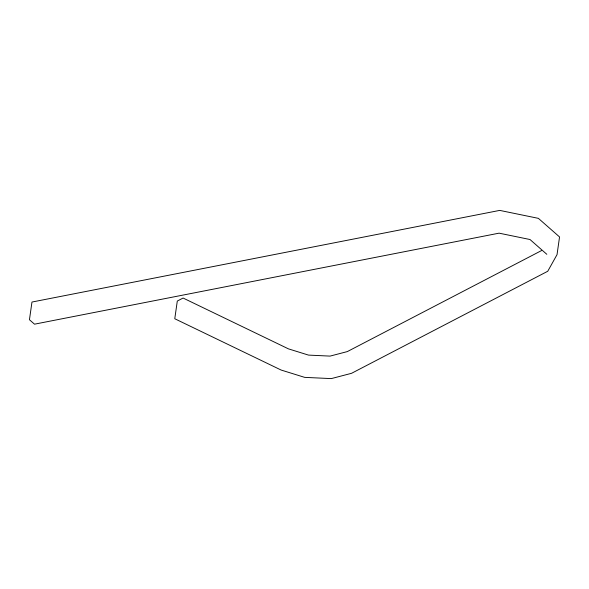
<?xml version="1.0" encoding="UTF-8"?>
<svg xmlns="http://www.w3.org/2000/svg" width="589" height="589" viewBox="0 0 589 589"><rect width="100%" height="100%" fill="white"/><g stroke="black" fill="none" stroke-linecap="round" stroke-linejoin="round"><path stroke-width="0.88" d="M541.541 250.568L347.326 351.589L330.061 356.102L308.503 355.101L288.433 348.857L183.091 298.041L177.296 301.053L174.778 318.745L281.115 370.039L304.69 377.372L331.29 378.602L351.567 373.301L547.741 271.264L557.032 254.639L559.55 236.947L538.383 218.35L499.73 210.398L31.968 302.047L29.45 319.731L34.508 324.178L499.074 233.163L530.012 239.524L546.82 254.301"/></g></svg>
